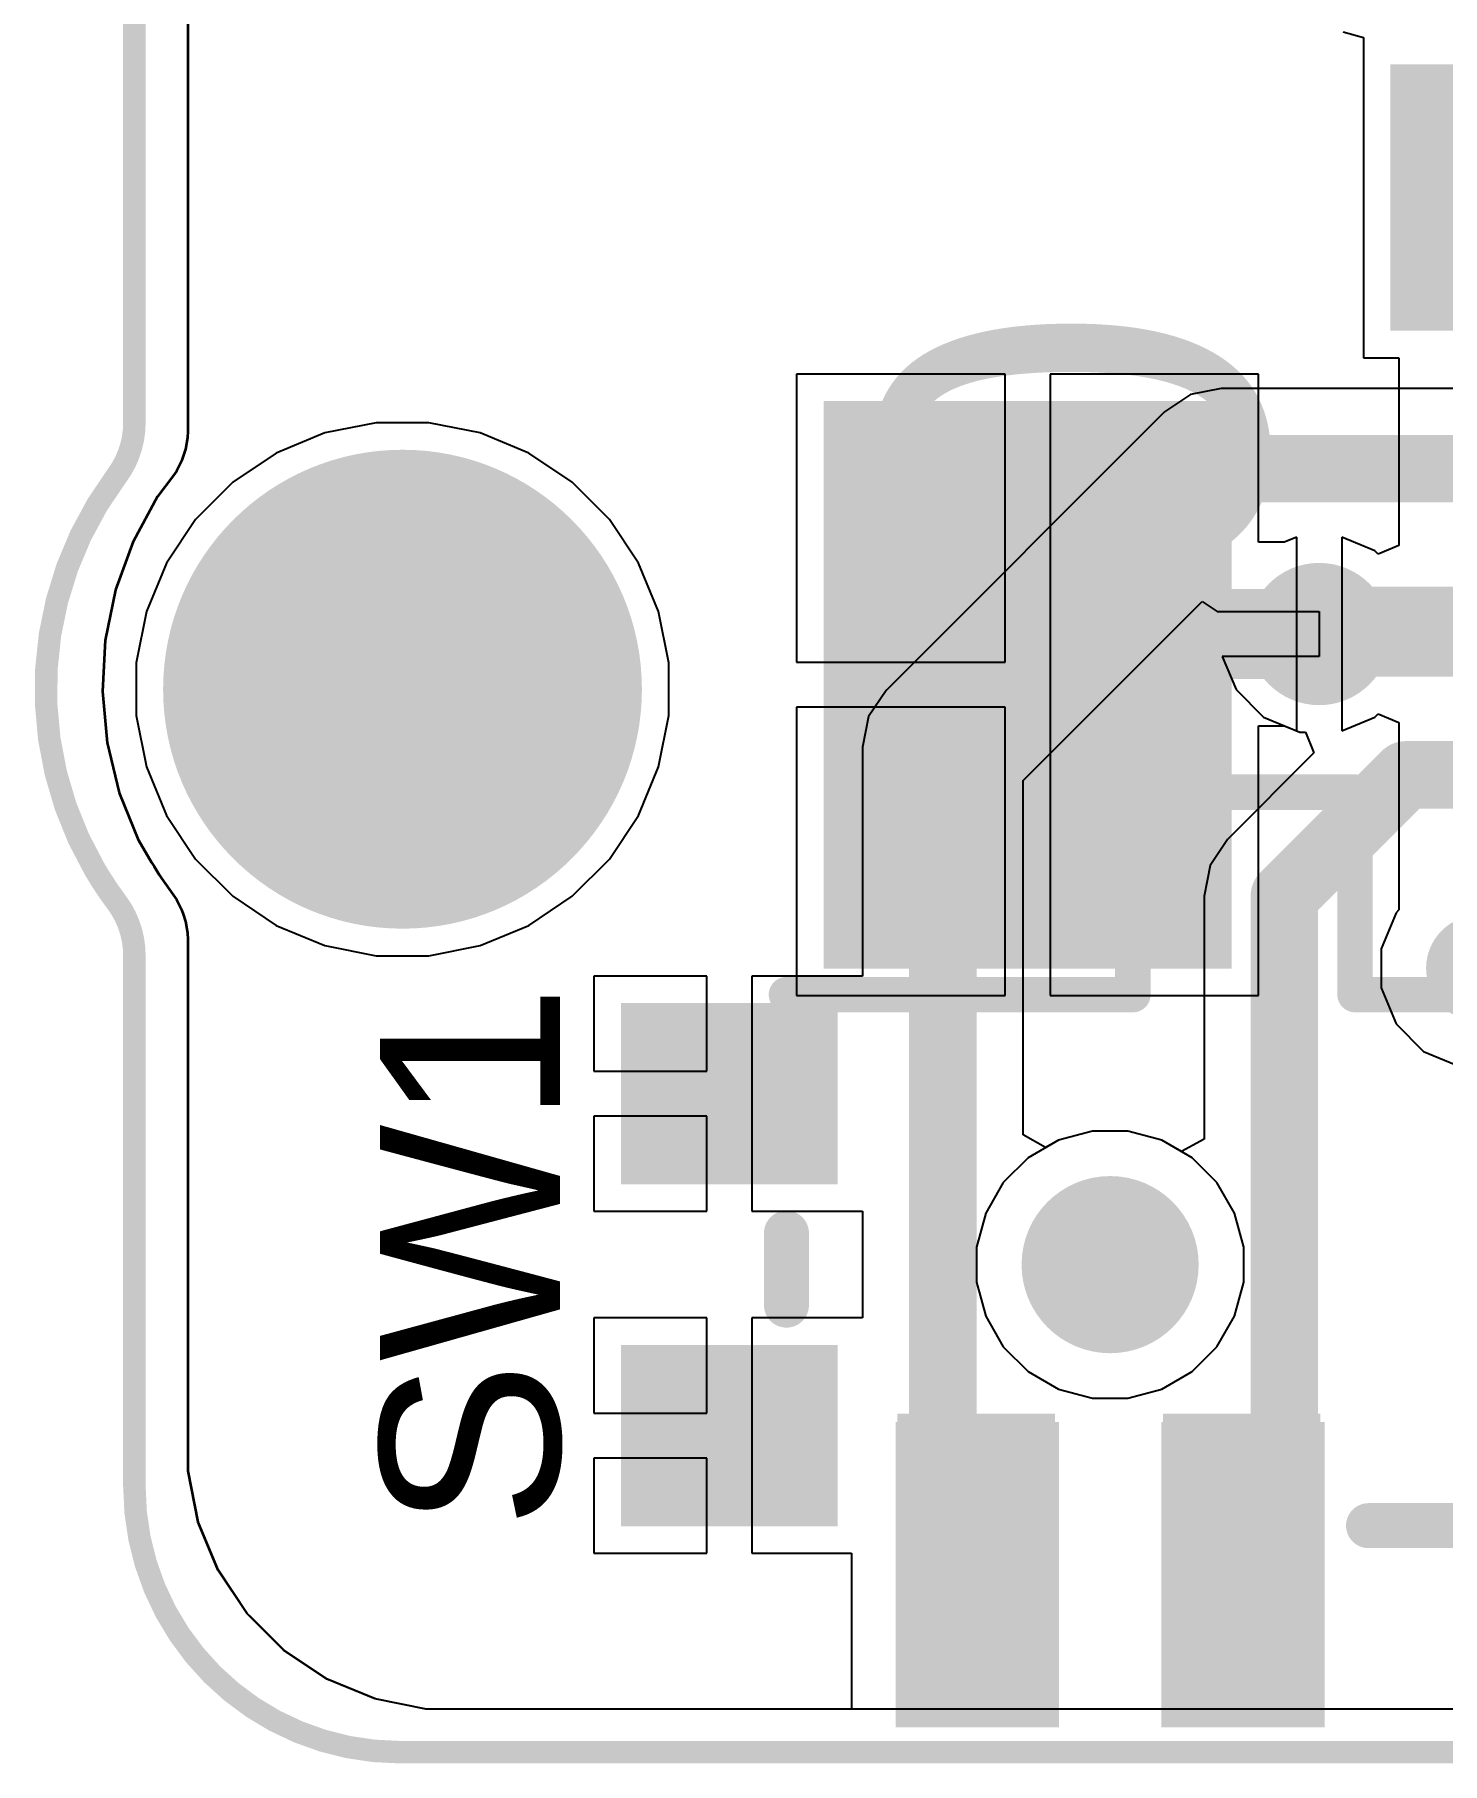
# Model space of a CAD drawing. Header units: millimetres. Extents: x -2.1 to 12.6, y -6.1 to 14.1.
# Drawn here: x -2.08 to 5.87, y -6.06 to 3.7 of the extents above; entities that cross this region are included whole.
import ezdxf

# ---------------------------------------------------------------- set-up
doc = ezdxf.new("R2010")
doc.units = ezdxf.units.MM
for name, color, linetype in [('BottomLayer', 5, 'Continuous'), ('BottomPaste', 16, 'Continuous'), ('BottomSolder', 6, 'Continuous'), ('Mechanical2', 216, 'Continuous'), ('MultiLayer', 9, 'Continuous'), ('PadHoleLayer', 156, 'Continuous'), ('TopLayer', 1, 'Continuous'), ('TopOverlay', 2, 'Continuous'), ('TopPaste', 8, 'Continuous'), ('TopSolder', 216, 'Continuous'), ('ViaHoleLayer', 16, 'Continuous')]:
    doc.layers.add(name, color=color, linetype=linetype)
doc.styles.add('Arial', font='', dxfattribs={"height": 0.2})
doc.styles.get('Arial').set_extended_font_data('Arial')

# ---------------------------------------------------------------- blocks, each defined once
blk = doc.blocks.new('PCM12SMTR__1')
at = {"layer": 'BottomSolder'}
h = blk.add_hatch(color=6, dxfattribs=at)
edge = h.paths.add_edge_path()
edge.add_arc((-1.49999954, 0), 0.1016, 0, 360)
h = blk.add_hatch(color=6, dxfattribs=at)
edge = h.paths.add_edge_path()
edge.add_arc((1.49999954, 0), 0.1016, 0, 360)
at = {"layer": 'PadHoleLayer'}
h = blk.add_hatch(color=156, dxfattribs=at)
edge = h.paths.add_edge_path()
edge.add_arc((-1.49999954, 0), 0.499999, 0, 360)
h = blk.add_hatch(color=156, dxfattribs=at)
edge = h.paths.add_edge_path()
edge.add_arc((1.49999954, 0), 0.499999, 0, 360)
at = {"layer": 'TopLayer'}
for points in [[(-2.60999859, 2.50999879), (-1.88999749, 2.50999879), (-1.88999749, 0.98999929), (-2.60999859, 0.98999929)], [(0.39000049, 2.50999879), (1.11000159, 2.50999879), (1.11000159, 0.98999929), (0.39000049, 0.98999929)], [(1.89000003, 2.50999879), (2.61000113, 2.50999879), (2.61000113, 0.98999929), (1.89000003, 0.98999929)], [(-4.160000569999999, 1.37499979), (-3.14000007, 1.37499979), (-3.14000007, 0.55499889), (-4.160000569999999, 0.55499889)], [(3.14000007, 1.37499979), (4.160000569999999, 1.37499979), (4.160000569999999, 0.55499889), (3.14000007, 0.55499889)], [(-4.160000569999999, -0.55499889), (-3.14000007, -0.55499889), (-3.14000007, -1.37499979), (-4.160000569999999, -1.37499979)], [(3.14000007, -0.55499889), (4.160000569999999, -0.55499889), (4.160000569999999, -1.37499979), (3.14000007, -1.37499979)]]:
    blk.add_hatch(color=1, dxfattribs=at).paths.add_polyline_path(points)
at = {"layer": 'TopPaste'}
for points in [[(-2.60999859, 2.50999879), (-1.88999749, 2.50999879), (-1.88999749, 0.98999929), (-2.60999859, 0.98999929)], [(0.39000049, 2.50999879), (1.11000159, 2.50999879), (1.11000159, 0.98999929), (0.39000049, 0.98999929)], [(1.89000003, 2.50999879), (2.61000113, 2.50999879), (2.61000113, 0.98999929), (1.89000003, 0.98999929)], [(-4.160000569999999, 1.37499979), (-3.14000007, 1.37499979), (-3.14000007, 0.55499889), (-4.160000569999999, 0.55499889)], [(3.14000007, 1.37499979), (4.160000569999999, 1.37499979), (4.160000569999999, 0.55499889), (3.14000007, 0.55499889)], [(-4.160000569999999, -0.55499889), (-3.14000007, -0.55499889), (-3.14000007, -1.37499979), (-4.160000569999999, -1.37499979)], [(3.14000007, -0.55499889), (4.160000569999999, -0.55499889), (4.160000569999999, -1.37499979), (3.14000007, -1.37499979)]]:
    blk.add_hatch(color=8, dxfattribs=at).paths.add_polyline_path(points)
at = {"layer": 'TopSolder'}
for points in [[(-2.71159859, 2.61159879), (-1.78839749, 2.61159879), (-1.78839749, 0.8883992900000001), (-2.71159859, 0.8883992900000001)], [(0.28840049, 2.61159879), (1.21160159, 2.61159879), (1.21160159, 0.8883992900000001), (0.28840049, 0.8883992900000001)], [(1.78840003, 2.61159879), (2.71160113, 2.61159879), (2.71160113, 0.8883992900000001), (1.78840003, 0.8883992900000001)], [(-4.26160057, 1.47659979), (-3.03840007, 1.47659979), (-3.03840007, 0.45339889), (-4.26160057, 0.45339889)], [(3.03840007, 1.47659979), (4.26160057, 1.47659979), (4.26160057, 0.45339889), (3.03840007, 0.45339889)], [(-4.26160057, -0.45339889), (-3.03840007, -0.45339889), (-3.03840007, -1.47659979), (-4.26160057, -1.47659979)], [(3.03840007, -0.45339889), (4.26160057, -0.45339889), (4.26160057, -1.47659979), (3.03840007, -1.47659979)]]:
    blk.add_hatch(color=216, dxfattribs=at).paths.add_polyline_path(points)
h = blk.add_hatch(color=216, dxfattribs=at)
edge = h.paths.add_edge_path()
edge.add_arc((-1.49999954, 0), 0.1016, 0, 360)
h = blk.add_hatch(color=216, dxfattribs=at)
edge = h.paths.add_edge_path()
edge.add_arc((1.49999954, 0), 0.1016, 0, 360)
at = {"layer": 'TopOverlay'}
for points, const_width in [([(-2.94327326, 2.159, 1), (-3.15272674, 2.159, 1)], 0.254), ([(-3.216226739999999, 2.159, 1), (-3.08922674, 2.159, 1)], 0.127), ([(-3.00677326, 2.159, 1), (-2.87977326, 2.159, 1)], 0.127), ([(-1.6129, 1.4732, 1), (-1.4859, 1.4732, 1)], 0.127), ([(-0.0224536, 1.4732, 1), (0.1045464, 1.4732, 1)], 0.127), ([(-3.4163, 0.2794, 1), (-3.2893, 0.2794, 1)], 0.127), ([(3.2639, 0.2286, 1), (3.3909, 0.2286, 1)], 0.127), ([(-3.4163, -0.1524, 1), (-3.2893, -0.1524, 1)], 0.127), ([(3.2639, -0.1778, 1), (3.3909, -0.1778, 1)], 0.127), ([(-3.4027999, -1.524, 1), (-3.3028001, -1.524, 1)], 0.0999998), ([(0.0672465, -1.524, 1), (0.1672463, -1.524, 1)], 0.0999998), ([(0.0672465, -1.524, 1), (0.1672463, -1.524, 1)], 0.0999998), ([(1.3216001, -1.524, 1), (1.4215999, -1.524, 1)], 0.0999998), ([(1.3216001, -1.524, 1), (1.4215999, -1.524, 1)], 0.0999998), ([(3.277400099999999, -1.524, 1), (3.377399899999999, -1.524, 1)], 0.0999998), ([(0.0672465, -2.667, 1), (0.1672463, -2.667, 1)], 0.0999998), ([(0.0672465, -2.667, 1), (0.1672463, -2.667, 1)], 0.0999998), ([(1.3216001, -2.667, 1), (1.4215999, -2.667, 1)], 0.0999998), ([(1.3216001, -2.667, 1), (1.4215999, -2.667, 1)], 0.0999998)]:
    blk.add_lwpolyline(points, format="xyb", close=True, dxfattribs=dict(at, const_width=const_width))
for points, const_width in [([(0.0410464, 1.4732), (-1.5494, 1.4732)], 0.254), ([(-3.3528, 0.2794), (-3.3528, -0.1524)], 0.254), ([(3.3274, 0.2286), (3.3274, -0.1778)], 0.254), ([(0.1172464, -1.524), (-3.3528, -1.524)], 0.1999996), ([(0.1172464, -1.524), (0.1172464, -2.667)], 0.1999996), ([(3.3274, -1.524), (1.3716, -1.524)], 0.1999996), ([(1.3716, -1.524), (1.3716, -2.667)], 0.1999996), ([(1.3716, -2.667), (0.1172464, -2.667)], 0.1999996)]:
    blk.add_lwpolyline(points, dxfattribs=dict(at, const_width=const_width))
blk = doc.blocks.new('0532610371_B_2')
at = {"layer": 'BottomLayer'}
for points in [[(-4.85000046, 2.87499806), (-2.74999958, 2.87499806), (-2.74999958, -0.12500102), (-4.85000046, -0.12500102)], [(4.85000046, -0.12500102), (2.74999958, -0.12500102), (2.74999958, 2.87499806), (4.85000046, 2.87499806)], [(-0.84999957, -2.02500103), (-1.65000051, -2.02500103), (-1.65000051, -0.7250010899999999), (-0.84999957, -0.7250010899999999)], [(0.4000004700000001, -2.02500103), (-0.4000004699999999, -2.02500103), (-0.4000004700000001, -0.7250010899999999), (0.4000004699999999, -0.7250010899999999)], [(1.65000051, -2.02500103), (0.84999957, -2.02500103), (0.84999957, -0.7250010899999999), (1.65000051, -0.7250010899999999)]]:
    blk.add_hatch(color=5, dxfattribs=at).paths.add_polyline_path(points)
at = {"layer": 'BottomPaste'}
for points in [[(-4.85000046, 2.87499806), (-2.74999958, 2.87499806), (-2.74999958, -0.12500102), (-4.85000046, -0.12500102)], [(4.85000046, -0.12500102), (2.74999958, -0.12500102), (2.74999958, 2.87499806), (4.85000046, 2.87499806)], [(-0.84999957, -2.02500103), (-1.65000051, -2.02500103), (-1.65000051, -0.7250010899999999), (-0.84999957, -0.7250010899999999)], [(0.4000004700000001, -2.02500103), (-0.4000004699999999, -2.02500103), (-0.4000004700000001, -0.7250010899999999), (0.4000004699999999, -0.7250010899999999)], [(1.65000051, -2.02500103), (0.84999957, -2.02500103), (0.84999957, -0.7250010899999999), (1.65000051, -0.7250010899999999)]]:
    blk.add_hatch(color=16, dxfattribs=at).paths.add_polyline_path(points)
at = {"layer": 'BottomSolder'}
for points in [[(-4.95160046, 2.97659806), (-2.64839958, 2.97659806), (-2.64839958, -0.22660102), (-4.95160046, -0.22660102)], [(4.95160046, -0.22660102), (2.64839958, -0.22660102), (2.64839958, 2.97659806), (4.95160046, 2.97659806)], [(-0.7483995699999999, -2.12660103), (-1.75160051, -2.12660103), (-1.75160051, -0.6234010899999999), (-0.7483995699999999, -0.6234010899999999)], [(0.5016004700000001, -2.12660103), (-0.5016004699999999, -2.12660103), (-0.5016004700000001, -0.6234010899999999), (0.5016004699999999, -0.6234010899999999)], [(1.75160051, -2.12660103), (0.7483995699999999, -2.12660103), (0.7483995699999999, -0.6234010899999999), (1.75160051, -0.6234010899999999)]]:
    blk.add_hatch(color=6, dxfattribs=at).paths.add_polyline_path(points)

msp = doc.modelspace()

# ---------------------------------------------------------------- hatches: boundary and pattern name
at = {"layer": 'BottomLayer'}
h = msp.add_hatch(color=5, dxfattribs=at)
edge = h.paths.add_edge_path()
edge.add_arc((0, 0), 1.25000004, 0, 360)
h = msp.add_hatch(color=5, dxfattribs=at)
edge = h.paths.add_edge_path()
edge.add_arc((5.175455739999999, 0.3114675), 0.2999994, 0, 360)
h = msp.add_hatch(color=5, dxfattribs=at)
edge = h.paths.add_edge_path()
edge.add_arc((6.07894136, -1.57521656), 0.2999994, 0, 360)
at = {"layer": 'BottomSolder'}
h = msp.add_hatch(color=6, dxfattribs=at)
edge = h.paths.add_edge_path()
edge.add_arc((0, 0), 1.35160004, 0, 360)
h = msp.add_hatch(color=6, dxfattribs=at)
edge = h.paths.add_edge_path()
edge.add_arc((5.175455739999999, 0.3114675), 0.4015993999999999, 0, 360)
at = {"layer": 'MultiLayer'}
h = msp.add_hatch(color=9, dxfattribs=at)
edge = h.paths.add_edge_path()
edge.add_arc((0, 0), 1.25000004, 0, 360)
at = {"layer": 'PadHoleLayer'}
h = msp.add_hatch(color=156, dxfattribs=at)
edge = h.paths.add_edge_path()
edge.add_arc((0, 0), 1.0002266, 0, 360)
at = {"layer": 'TopLayer'}
h = msp.add_hatch(color=1, dxfattribs=at)
edge = h.paths.add_edge_path()
edge.add_arc((0, 0), 1.25000004, 0, 360)
h = msp.add_hatch(color=1, dxfattribs=at)
edge = h.paths.add_edge_path()
edge.add_arc((5.175455739999999, 0.3114675), 0.2999994, 0, 360)
h = msp.add_hatch(color=1, dxfattribs=at)
edge = h.paths.add_edge_path()
edge.add_arc((6.07894136, -1.57521656), 0.2999994, 0, 360)
for points in [[(2.794, -5.842), (3.682999999999999, -5.842), (3.682999999999999, -4.089399999999999), (2.794, -4.089399999999999)], [(4.2926, -5.842), (5.1816, -5.842), (5.1816, -4.089399999999999), (4.2926, -4.089399999999999)]]:
    msp.add_hatch(color=1, dxfattribs=at).paths.add_polyline_path(points)
at = {"layer": 'TopSolder'}
h = msp.add_hatch(color=216, dxfattribs=at)
edge = h.paths.add_edge_path()
edge.add_arc((0, 0), 1.35160004, 0, 360)
h = msp.add_hatch(color=216, dxfattribs=at)
edge = h.paths.add_edge_path()
edge.add_arc((5.175455739999999, 0.3114675), 0.4015993999999999, 0, 360)
at = {"layer": 'ViaHoleLayer'}
h = msp.add_hatch(color=16, dxfattribs=at)
edge = h.paths.add_edge_path()
edge.add_arc((5.175455739999999, 0.3114675), 0.1499997, 0, 360)

# ---------------------------------------------------------------- linework, layer by layer
at = {"layer": 'BottomLayer'}
for p, q in [((-1.21234962, 1.45533364), (-1.21234962, 8.12233072)), ((5.31128224, 3.711191459999999), (5.42493962, 3.678979179999999)), ((5.42493962, 3.678979179999999), (5.42494216, 3.58418892)), ((5.42494216, 3.58418892), (5.42494216, 1.87098432)), ((5.42494216, 1.87098432), (5.62573424, 1.87098432)), ((5.62573424, 1.87098432), (5.62573424, 0.8105978199999999)), ((3.401941379999999, 1.77898298), (2.22494094, 1.77898298)), ((2.22494094, 1.77898298), (2.22494094, 0.15198344)), ((3.401941379999999, 0.15198344), (3.401941379999999, 1.77898298)), ((4.83294182, 1.77898298), (3.65594138, 1.77898298)), ((3.65594138, 1.77898298), (3.65594138, 0.02498344)), ((4.83294182, 0.8294192199999999), (4.83294182, 1.77898298)), ((-0.14813026, 1.50400004), (-0.43870118, 1.44620234)), ((0.14813026, 1.50400004), (-0.14813026, 1.50400004)), ((0.43870118, 1.44620234), (0.14813026, 1.50400004)), ((-1.22436636, 1.3554583), (-1.21370344, 1.42123414)), ((-1.21370344, 1.42123414), (-1.21235978, 1.45454878)), ((-1.21235978, 1.45454878), (-1.2123547, 1.45454878)), ((-1.2123547, 1.455039), (-1.21234962, 1.45533364)), ((-1.2123547, 1.45454878), (-1.2123547, 1.455039)), ((-0.43870118, 1.44620234), (-0.7124115799999999, 1.3328269)), ((0.7124115799999999, 1.3328269), (0.43870118, 1.44620234)), ((-1.27626364, 1.23317762), (-1.2454001, 1.29223262)), ((-1.2454001, 1.29223262), (-1.22436636, 1.3554583)), ((-0.7124115799999999, 1.3328269), (-0.9587433200000001, 1.16823236)), ((0.9587433200000001, 1.16823236), (0.7124115799999999, 1.3328269)), ((-1.38237976, 1.08897674), (-1.29513838, 1.20569228)), ((-1.29513838, 1.20569228), (-1.27626364, 1.23317762)), ((-1.5203551, 0.83355688), (-1.38237976, 1.08897674)), ((-0.9587433200000001, 1.16823236), (-1.16823236, 0.9587433200000001)), ((1.16823236, 0.9587433200000001), (0.9587433200000001, 1.16823236)), ((-1.16823236, 0.9587433200000001), (-1.3328269, 0.7124115799999999)), ((1.3328269, 0.7124115799999999), (1.16823236, 0.9587433200000001)), ((-1.61953702, 0.56072278), (-1.5203551, 0.83355688)), ((4.97822982, 0.8294192199999999), (4.83294182, 0.8294192199999999)), ((5.04845574, 0.8585073000000001), (4.97822982, 0.8294192199999999)), ((5.04845574, 0.3114675), (5.04845574, 0.8585073000000001)), ((5.4892702, 0.7811261999999999), (5.30245574, 0.8585073000000001)), ((5.30245574, 0.8585073000000001), (5.30245574, 0.3114675)), ((5.50840148, 0.7619949199999999), (5.4892702, 0.7811261999999999)), ((5.62573424, 0.8105978199999999), (5.50840148, 0.7619949199999999)), ((-1.3328269, 0.7124115799999999), (-1.44620234, 0.43870118)), ((1.44620234, 0.43870118), (1.3328269, 0.7124115799999999)), ((-1.677797, 0.27632406), (-1.61953702, 0.56072278)), ((-1.44620234, 0.43870118), (-1.50400004, 0.14813026)), ((1.50400004, 0.14813026), (1.44620234, 0.43870118)), ((5.04845574, -0.2355723), (5.04845574, 0.3114675)), ((5.30245574, 0.3114675), (5.30245574, -0.2355723)), ((-1.6938879, -0.01353312), (-1.677797, 0.27632406)), ((-1.50400004, 0.14813026), (-1.50400004, -0.14813026)), ((1.50400004, -0.14813026), (1.50400004, 0.14813026)), ((2.22494094, 0.15198344), (3.401941379999999, 0.15198344)), ((3.65594138, 0.02498344), (3.65594138, -1.7290161)), ((-1.66746174, -0.30263084), (-1.6938879, -0.01353312)), ((-1.50400004, -0.14813026), (-1.44620234, -0.43870118)), ((1.44620234, -0.43870118), (1.50400004, -0.14813026)), ((3.401941379999999, -0.10201656), (2.22494094, -0.10201656)), ((2.22494094, -0.10201656), (2.22494094, -1.7290161)), ((3.401941379999999, -1.7290161), (3.401941379999999, -0.10201656)), ((5.30245574, -0.2355723), (5.4892702, -0.1581912)), ((5.4892702, -0.1581912), (5.50840148, -0.13905992)), ((5.50840148, -0.13905992), (5.62573424, -0.18766282)), ((5.62573424, -0.18766282), (5.62573424, -1.24495052)), ((4.83294182, -1.7290161), (4.83294182, -0.20648422)), ((4.83294182, -0.20648422), (4.97822982, -0.20648422)), ((4.97822982, -0.20648422), (5.04845574, -0.2355723)), ((-1.59908494, -0.5847664199999999), (-1.66746174, -0.30263084)), ((-1.44620234, -0.43870118), (-1.3328269, -0.7124115799999999)), ((1.3328269, -0.7124115799999999), (1.44620234, -0.43870118)), ((-1.49022816, -0.8538895799999999), (-1.59908494, -0.5847664199999999)), ((-1.3328269, -0.7124115799999999), (-1.16823236, -0.9587433200000001)), ((1.16823236, -0.9587433200000001), (1.3328269, -0.7124115799999999)), ((-1.41672818, -0.97905316), (-1.49022816, -0.8538895799999999)), ((-1.16823236, -0.9587433200000001), (-0.9587433200000001, -1.16823236)), ((0.9587433200000001, -1.16823236), (1.16823236, -0.9587433200000001)), ((-1.41657324, -0.9793274799999999), (-1.41672818, -0.97905316)), ((-1.41636242, -0.9796906999999999), (-1.41657324, -0.9793274799999999)), ((-1.41630654, -0.97978214), (-1.41636242, -0.9796906999999999)), ((-1.40243306, -1.00335334), (-1.41630654, -0.97978214)), ((-1.37339324, -1.04971596), (-1.40243306, -1.00335334)), ((-1.36269222, -1.0657967), (-1.37339324, -1.04971596)), ((-1.29483866, -1.16226844), (-1.36269222, -1.0657967)), ((-1.29483612, -1.16227098), (-1.29483866, -1.16226844)), ((-1.29483866, -1.16227352), (-1.29483612, -1.16227098)), ((-1.27602742, -1.18971822), (-1.29483866, -1.16227352)), ((-0.9587433200000001, -1.16823236), (-0.7124115799999999, -1.3328269)), ((0.7124115799999999, -1.3328269), (0.9587433200000001, -1.16823236)), ((-1.24530866, -1.24863352), (-1.27602742, -1.18971822)), ((-1.24527818, -1.2486894), (-1.24530866, -1.24863352)), ((-1.23860052, -1.26881128), (-1.24527818, -1.2486894)), ((5.60928266, -1.2614021), (5.52494196, -1.46501866)), ((5.62573424, -1.24495052), (5.60928266, -1.2614021)), ((-1.22432572, -1.31180586), (-1.23860052, -1.26881128)), ((-1.2137009, -1.37745724), (-1.22432572, -1.31180586)), ((-0.7124115799999999, -1.3328269), (-0.43870118, -1.44620234)), ((0.43870118, -1.44620234), (0.7124115799999999, -1.3328269)), ((-1.21235978, -1.41070838), (-1.2137009, -1.37745724)), ((-1.21234962, -4.26574458), (-1.21235978, -1.41070838)), ((-0.43870118, -1.44620234), (-0.14813026, -1.50400004)), ((0.14813026, -1.50400004), (0.43870118, -1.44620234)), ((-0.14813026, -1.50400004), (0.14813026, -1.50400004)), ((5.52494196, -1.46501866), (5.52494196, -1.68541446)), ((2.22494094, -1.7290161), (3.401941379999999, -1.7290161)), ((3.65594138, -1.7290161), (4.83294182, -1.7290161)), ((5.52494196, -1.68541446), (5.60928266, -1.88903102)), ((5.60928266, -1.88903102), (5.765126899999999, -2.04487526)), ((5.765126899999999, -2.04487526), (5.96874346, -2.12921596)), ((3.89573516, -2.4940006), (3.7039677, -2.54538226)), ((4.09426664, -2.4940006), (3.89573516, -2.4940006)), ((4.286034099999999, -2.54538226), (4.09426664, -2.4940006)), ((3.7039677, -2.54538226), (3.5320351, -2.644648)), ((4.4579667, -2.644648), (4.286034099999999, -2.54538226)), ((3.5320351, -2.644648), (3.3916493, -2.7850338)), ((4.5983525, -2.7850338), (4.4579667, -2.644648)), ((3.3916493, -2.7850338), (3.29238356, -2.9569664)), ((4.69761824, -2.9569664), (4.5983525, -2.7850338)), ((3.29238356, -2.9569664), (3.2410019, -3.14873386)), ((4.7489999, -3.14873386), (4.69761824, -2.9569664)), ((3.2410019, -3.14873386), (3.2410019, -3.34726534)), ((4.7489999, -3.34726534), (4.7489999, -3.14873386)), ((3.2410019, -3.34726534), (3.29238356, -3.5390328)), ((4.69761824, -3.5390328), (4.7489999, -3.34726534)), ((3.29238356, -3.5390328), (3.3916493, -3.7109654)), ((4.5983525, -3.7109654), (4.69761824, -3.5390328)), ((3.3916493, -3.7109654), (3.5320351, -3.8513512)), ((4.4579667, -3.8513512), (4.5983525, -3.7109654)), ((3.5320351, -3.8513512), (3.7039677, -3.95061694)), ((4.286034099999999, -3.95061694), (4.4579667, -3.8513512)), ((3.7039677, -3.95061694), (3.89573516, -4.0019986)), ((4.09426664, -4.0019986), (4.286034099999999, -3.95061694)), ((3.89573516, -4.0019986), (4.09426664, -4.0019986)), ((-1.21235978, -4.41332366), (-1.2123547, -4.26623734)), ((-1.2123547, -4.26623734), (-1.21235216, -4.265747119999999)), ((-1.21235216, -4.265747119999999), (-1.21234962, -4.26574458)), ((-1.15509294, -4.70126822), (-1.21235978, -4.41332366)), ((-1.04275636, -4.9725072), (-1.15509294, -4.70126822)), ((-0.8796654999999999, -5.216621519999999), (-1.04275636, -4.9725072)), ((-0.859663, -5.236626559999999), (-0.8796654999999999, -5.216621519999999)), ((-0.7758582399999999, -5.320428779999999), (-0.859663, -5.236626559999999)), ((-0.77582522, -5.320464339999999), (-0.7758582399999999, -5.320428779999999)), ((-0.7756017, -5.320685319999999), (-0.77582522, -5.320464339999999)), ((-0.67167506, -5.4245256), (-0.7756017, -5.320685319999999)), ((-0.42764202, -5.5874666), (-0.67167506, -5.4245256)), ((-0.15652242, -5.6996965), (-0.42764202, -5.5874666)), ((0.13127736, -5.75691), (-0.15652242, -5.6996965)), ((8.92590036, -5.75691), (0.13127736, -5.75691))]:
    msp.add_line(p, q, dxfattribs=at)
at = {"layer": 'BottomLayer', "const_width": 0.508}
msp.add_lwpolyline([(3.52185732, 0.3114675), (5.175455739999999, 0.3114675)], dxfattribs=at)
at = {"layer": 'BottomLayer', "const_width": 0.254}
for points in [[(3.394857319999999, 0.3114675, 1), (3.64885732, 0.3114675, 1)], [(5.04845574, 0.3114675, 1), (5.30245574, 0.3114675, 1)]]:
    msp.add_lwpolyline(points, format="xyb", close=True, dxfattribs=at)
at = {"layer": 'Mechanical2', "const_width": 0.127}
for points in [[(-1.51371808, 1.50346664), (-1.51371808, 8.500165879999999)], [(-1.51371808, -4.49983352), (-1.51371808, -1.5031339)], [(-0.01371854, -5.999833059999999), (8.98628124, -5.999833059999999)]]:
    msp.add_lwpolyline(points, dxfattribs=at)
for points in [[(-1.51371808, 1.50346664, -0.1618310150216798), (-1.6133191, 1.20406668)], [(-1.73655736, -1.01853238, -0.3021082259808532), (-1.61331656, 1.20406668)], [(-1.6133191, -1.20373394, -0.0275797069866263), (-1.7365599, -1.01853238)], [(-1.6133191, -1.20373394, -0.1618310150217262), (-1.51371808, -1.5031339)], [(-1.07441746, -5.56053498, -0.1989008344623935), (-1.51371808, -4.49983352)], [(-0.013716, -5.999833059999999, -0.1989008354570467), (-1.07441746, -5.560532439999999)]]:
    msp.add_lwpolyline(points, format="xyb", dxfattribs=at)
at = {"layer": 'Mechanical2', "const_width": 0.0635}
for points in [[(-1.54546808, 1.50346664, 1), (-1.48196808, 1.50346664, 1)], [(-1.54546808, 1.50346664, 1), (-1.48196808, 1.50346664, 1)], [(-1.6450691, 1.20406668, 1), (-1.5815691, 1.20406668, 1)], [(-1.64506656, 1.20406668, 1), (-1.58156656, 1.20406668, 1)], [(-1.7683099, -1.01853238, 1), (-1.7048099, -1.01853238, 1)], [(-1.76830736, -1.01853238, 1), (-1.70480736, -1.01853238, 1)], [(-1.6450691, -1.20373394, 1), (-1.5815691, -1.20373394, 1)], [(-1.6450691, -1.20373394, 1), (-1.5815691, -1.20373394, 1)], [(-1.54546808, -1.5031339, 1), (-1.48196808, -1.5031339, 1)], [(-1.54546808, -1.5031339, 1), (-1.48196808, -1.5031339, 1)], [(-1.54546808, -4.49983352, 1), (-1.48196808, -4.49983352, 1)], [(-1.54546808, -4.49983352, 1), (-1.48196808, -4.49983352, 1)], [(-1.10616746, -5.560532439999999, 1), (-1.04266746, -5.560532439999999, 1)], [(-1.10616746, -5.56053498, 1), (-1.04266746, -5.56053498, 1)], [(-0.04546854, -5.999833059999999, 1), (0.01803146, -5.999833059999999, 1)], [(-0.045466, -5.999833059999999, 1), (0.018034, -5.999833059999999, 1)]]:
    msp.add_lwpolyline(points, format="xyb", close=True, dxfattribs=at)
at = {"layer": 'TopLayer'}
for p, q in [((-1.20896126, 1.45533364), (-1.20896126, 8.12233072)), ((4.449363719999999, 1.66330884), (4.30233328, 1.56506672)), ((4.6228, 1.69780966), (4.449363719999999, 1.66330884)), ((4.6228127, 1.69780712), (4.6228, 1.69780966)), ((8.254933959999999, 1.69780712), (4.6228127, 1.69780712)), ((4.30233328, 1.56506672), (2.73003264, -0.00723392)), ((-0.14813026, 1.50400004), (-0.43870118, 1.44620234)), ((0.14813026, 1.50400004), (-0.14813026, 1.50400004)), ((0.43870118, 1.44620234), (0.14813026, 1.50400004)), ((-1.220978, 1.3554583), (-1.21031508, 1.42123414)), ((-1.21031508, 1.42123414), (-1.20897142, 1.45454878)), ((-1.20897142, 1.45454878), (-1.20896634, 1.45454878)), ((-1.20896634, 1.455039), (-1.20896126, 1.45533364)), ((-1.20896634, 1.45454878), (-1.20896634, 1.455039)), ((-0.43870118, 1.44620234), (-0.7124115799999999, 1.3328269)), ((0.7124115799999999, 1.3328269), (0.43870118, 1.44620234)), ((-1.27287528, 1.23317762), (-1.24201174, 1.29223262)), ((-1.24201174, 1.29223262), (-1.220978, 1.3554583)), ((-0.7124115799999999, 1.3328269), (-0.9587433200000001, 1.16823236)), ((0.9587433200000001, 1.16823236), (0.7124115799999999, 1.3328269)), ((-1.3789914, 1.08897674), (-1.29175002, 1.20569228)), ((-1.29175002, 1.20569228), (-1.27287528, 1.23317762)), ((-1.51696674, 0.83355688), (-1.3789914, 1.08897674)), ((-0.9587433200000001, 1.16823236), (-1.16823236, 0.9587433200000001)), ((1.16823236, 0.9587433200000001), (0.9587433200000001, 1.16823236)), ((-1.16823236, 0.9587433200000001), (-1.3328269, 0.7124115799999999)), ((1.3328269, 0.7124115799999999), (1.16823236, 0.9587433200000001)), ((-1.61614866, 0.56072278), (-1.51696674, 0.83355688)), ((-1.3328269, 0.7124115799999999), (-1.44620234, 0.43870118)), ((1.44620234, 0.43870118), (1.3328269, 0.7124115799999999)), ((-1.67440864, 0.27632406), (-1.61614866, 0.56072278)), ((3.50370648, -0.51542696), (4.514535039999999, 0.4954016)), ((4.514535039999999, 0.4954016), (4.59973934, 0.4384675)), ((-1.44620234, 0.43870118), (-1.50400004, 0.14813026)), ((1.50400004, 0.14813026), (1.44620234, 0.43870118)), ((4.59973934, 0.4384675), (5.175455739999999, 0.4384675)), ((5.175455739999999, 0.4384675), (5.175455739999999, 0.1844675)), ((-1.69049954, -0.01353312), (-1.67440864, 0.27632406)), ((-1.50400004, 0.14813026), (-1.50400004, -0.14813026)), ((1.50400004, -0.14813026), (1.50400004, 0.14813026)), ((5.175455739999999, 0.1844675), (4.62841594, 0.1844675)), ((4.62841594, 0.1844675), (4.70579704, -0.00234696)), ((-1.66407338, -0.30263084), (-1.69049954, -0.01353312)), ((2.73003264, -0.00723392), (2.63179052, -0.15426436)), ((4.70579704, -0.00234696), (4.86164128, -0.1581912)), ((-1.50400004, -0.14813026), (-1.44620234, -0.43870118)), ((1.44620234, -0.43870118), (1.50400004, -0.14813026)), ((2.63179052, -0.15426436), (2.59729224, -0.32770064)), ((4.86164128, -0.1581912), (5.06525784, -0.2425319)), ((5.06525784, -0.2425319), (5.097398999999999, -0.2425319)), ((5.097398999999999, -0.2425319), (5.146001899999999, -0.35986466)), ((-1.59569658, -0.5847664199999999), (-1.66407338, -0.30263084)), ((2.59729224, -0.32770064), (2.59729224, -1.61900108)), ((5.146001899999999, -0.35986466), (4.65793328, -0.84793328)), ((-1.44620234, -0.43870118), (-1.3328269, -0.7124115799999999)), ((1.3328269, -0.7124115799999999), (1.44620234, -0.43870118)), ((-1.4868398, -0.8538895799999999), (-1.59569658, -0.5847664199999999)), ((3.50370648, -2.51435616), (3.50370648, -0.51542696)), ((-1.3328269, -0.7124115799999999), (-1.16823236, -0.9587433200000001)), ((1.16823236, -0.9587433200000001), (1.3328269, -0.7124115799999999)), ((-1.41333982, -0.97905316), (-1.4868398, -0.8538895799999999)), ((4.65793328, -0.84793328), (4.55969116, -0.9949637199999999)), ((-1.16823236, -0.9587433200000001), (-0.9587433200000001, -1.16823236)), ((0.9587433200000001, -1.16823236), (1.16823236, -0.9587433200000001)), ((-1.41318488, -0.9793274799999999), (-1.41333982, -0.97905316)), ((-1.41297406, -0.9796906999999999), (-1.41318488, -0.9793274799999999)), ((-1.41291818, -0.97978214), (-1.41297406, -0.9796906999999999)), ((-1.3990447, -1.00335334), (-1.41291818, -0.97978214)), ((-1.37000488, -1.04971596), (-1.3990447, -1.00335334)), ((-1.35930386, -1.0657967), (-1.37000488, -1.04971596)), ((-1.2914503, -1.16226844), (-1.35930386, -1.0657967)), ((4.55969116, -0.9949637199999999), (4.52519288, -1.1684)), ((-1.29144776, -1.16227098), (-1.2914503, -1.16226844)), ((-1.2914503, -1.16227352), (-1.29144776, -1.16227098)), ((-1.27263906, -1.18971822), (-1.2914503, -1.16227352)), ((-0.9587433200000001, -1.16823236), (-0.7124115799999999, -1.3328269)), ((0.7124115799999999, -1.3328269), (0.9587433200000001, -1.16823236)), ((4.52519288, -1.1684), (4.52519288, -2.5395174)), ((-1.2419203, -1.24863352), (-1.27263906, -1.18971822)), ((-1.24188982, -1.2486894), (-1.2419203, -1.24863352)), ((-1.23521216, -1.26881128), (-1.24188982, -1.2486894)), ((-1.22093736, -1.31180586), (-1.23521216, -1.26881128)), ((-1.21031254, -1.37745724), (-1.22093736, -1.31180586)), ((-0.7124115799999999, -1.3328269), (-0.43870118, -1.44620234)), ((0.43870118, -1.44620234), (0.7124115799999999, -1.3328269)), ((-1.20897142, -1.41070838), (-1.21031254, -1.37745724)), ((-1.20896126, -4.26574458), (-1.20897142, -1.41070838)), ((-0.43870118, -1.44620234), (-0.14813026, -1.50400004)), ((0.14813026, -1.50400004), (0.43870118, -1.44620234)), ((-0.14813026, -1.50400004), (0.14813026, -1.50400004)), ((1.71799504, -1.61900108), (1.08100114, -1.61900108)), ((1.08100114, -1.61900108), (1.08100114, -2.15600026)), ((1.71799504, -2.15600026), (1.71799504, -1.61900108)), ((2.59729224, -1.61900108), (1.97199504, -1.61900108)), ((1.97199504, -1.61900108), (1.97199504, -2.28300026)), ((1.08100114, -2.15600026), (1.71799504, -2.15600026)), ((1.97199504, -2.28300026), (1.97199504, -2.94699944)), ((1.71799504, -2.41000026), (1.08100114, -2.41000026)), ((1.08100114, -2.41000026), (1.08100114, -2.94699944)), ((1.71799504, -2.94699944), (1.71799504, -2.41000026)), ((3.63070648, -2.58767834), (3.50370648, -2.51435616)), ((3.89573516, -2.4940006), (3.7039677, -2.54538226)), ((4.09426664, -2.4940006), (3.89573516, -2.4940006)), ((4.286034099999999, -2.54538226), (4.09426664, -2.4940006)), ((3.7039677, -2.54538226), (3.63070648, -2.58767834)), ((4.39819288, -2.61013702), (4.286034099999999, -2.54538226)), ((4.52519288, -2.5395174), (4.39819288, -2.61013702)), ((1.08100114, -2.94699944), (1.71799504, -2.94699944)), ((1.97199504, -2.94699944), (2.59729224, -2.94699944)), ((2.59729224, -2.94699944), (2.59729224, -3.54899976)), ((1.71799504, -3.54899976), (1.08100114, -3.54899976)), ((1.08100114, -3.54899976), (1.08100114, -4.08599894)), ((1.71799504, -4.08599894), (1.71799504, -3.54899976)), ((2.59729224, -3.54899976), (1.97199504, -3.54899976)), ((1.97199504, -3.54899976), (1.97199504, -4.212998939999999)), ((1.08100114, -4.08599894), (1.71799504, -4.08599894)), ((-1.20897142, -4.41332366), (-1.20896634, -4.26623734)), ((-1.20896634, -4.26623734), (-1.2089638, -4.265747119999999)), ((-1.2089638, -4.265747119999999), (-1.20896126, -4.26574458)), ((1.97199504, -4.212998939999999), (1.97199504, -4.87699812)), ((1.71799504, -4.339998939999999), (1.08100114, -4.339998939999999)), ((1.08100114, -4.339998939999999), (1.08100114, -4.87699812)), ((1.71799504, -4.87699812), (1.71799504, -4.339998939999999)), ((-1.15170458, -4.70126822), (-1.20897142, -4.41332366)), ((-1.039368, -4.9725072), (-1.15170458, -4.70126822)), ((1.08100114, -4.87699812), (1.71799504, -4.87699812)), ((1.97199504, -4.87699812), (2.53502414, -4.87699812)), ((2.53502414, -4.87699812), (2.53502414, -5.75691)), ((-0.8762771399999999, -5.216621519999999), (-1.039368, -4.9725072)), ((-0.85627464, -5.236626559999999), (-0.8762771399999999, -5.216621519999999)), ((-0.7724698799999999, -5.320428779999999), (-0.85627464, -5.236626559999999)), ((-0.77243686, -5.320464339999999), (-0.7724698799999999, -5.320428779999999)), ((-0.77221334, -5.320685319999999), (-0.77243686, -5.320464339999999)), ((-0.6682867, -5.4245256), (-0.77221334, -5.320685319999999)), ((-0.42425366, -5.5874666), (-0.6682867, -5.4245256)), ((-0.15313406, -5.6996965), (-0.42425366, -5.5874666)), ((0.13466572, -5.75691), (-0.15313406, -5.6996965)), ((2.53502414, -5.75691), (0.13466572, -5.75691))]:
    msp.add_line(p, q, dxfattribs=at)
for points, const_width in [([(3.05049936, -0.32770064), (4.6228, 1.2446)], 0.3809999999999999), ([(4.6228, 1.2446), (8.5852, 1.2446)], 0.3809999999999999), ([(5.188427519999999, 0.32443928), (9.10019262, 0.32443928)], 0.508), ([(3.05049936, -4.2053129), (3.05049936, -0.32770064)], 0.3809999999999999), ([(4.9784, -1.1684), (5.66323988, -0.48356012)], 0.3809999999999999), ([(5.66323988, -0.48356012), (7.3289414, -0.48356012)], 0.3809999999999999), ([(4.9784, -4.2053129), (4.9784, -1.1684)], 0.3809999999999999), ([(3.05049936, -4.2053129), (3.07549804, -4.23031158)], 0.3809999999999999), ([(4.91450122, -4.26921168), (4.9784, -4.2053129)], 0.3809999999999999), ([(4.91450122, -4.42849762), (4.91450122, -4.26921168)], 0.3809999999999999), ([(4.7449994, -4.59799944), (4.91450122, -4.42849762)], 0.3809999999999999), ([(4.7449994, -4.99799864), (4.7449994, -4.59799944)], 0.3809999999999999), ([(3.07549804, -4.82849682), (3.24499986, -4.99799864)], 0.3809999999999999)]:
    msp.add_lwpolyline(points, dxfattribs=dict(at, const_width=const_width))
for points, const_width in [([(4.52755, 1.2446, 1), (4.71805, 1.2446, 1)], 0.1905), ([(4.52755, 1.2446, 1), (4.71805, 1.2446, 1)], 0.1905), ([(5.06142752, 0.32443928, 1), (5.31542752, 0.32443928, 1)], 0.254), ([(2.95524936, -0.32770064, 1), (3.14574936, -0.32770064, 1)], 0.1905), ([(2.95524936, -0.32770064, 1), (3.14574936, -0.32770064, 1)], 0.1905), ([(5.56798988, -0.48356012, 1), (5.75848988, -0.48356012, 1)], 0.1905), ([(5.56798988, -0.48356012, 1), (5.75848988, -0.48356012, 1)], 0.1905), ([(4.88315, -1.1684, 1), (5.07365, -1.1684, 1)], 0.1905), ([(4.88315, -1.1684, 1), (5.07365, -1.1684, 1)], 0.1905), ([(2.95524936, -4.2053129, 1), (3.14574936, -4.2053129, 1)], 0.1905), ([(2.95524936, -4.2053129, 1), (3.14574936, -4.2053129, 1)], 0.1905), ([(2.98024804, -4.23031158, 1), (3.17074804, -4.23031158, 1)], 0.1905), ([(4.81925122, -4.26921168, 1), (5.00975122, -4.26921168, 1)], 0.1905), ([(4.81925122, -4.26921168, 1), (5.00975122, -4.26921168, 1)], 0.1905), ([(4.88315, -4.2053129, 1), (5.07365, -4.2053129, 1)], 0.1905), ([(4.88315, -4.2053129, 1), (5.07365, -4.2053129, 1)], 0.1905), ([(4.81925122, -4.42849762, 1), (5.00975122, -4.42849762, 1)], 0.1905), ([(4.81925122, -4.42849762, 1), (5.00975122, -4.42849762, 1)], 0.1905), ([(4.6497494, -4.59799944, 1), (4.8402494, -4.59799944, 1)], 0.1905), ([(4.6497494, -4.59799944, 1), (4.8402494, -4.59799944, 1)], 0.1905), ([(2.98024804, -4.82849682, 1), (3.17074804, -4.82849682, 1)], 0.1905), ([(3.14974986, -4.99799864, 1), (3.34024986, -4.99799864, 1)], 0.1905), ([(4.6497494, -4.99799864, 1), (4.8402494, -4.99799864, 1)], 0.1905)]:
    msp.add_lwpolyline(points, format="xyb", close=True, dxfattribs=dict(at, const_width=const_width))

# ---------------------------------------------------------------- block references
at = {"rotation": 180}
for name, p in [('0532610371_B_2', (7.3289414, 1.39998196)), ('PCM12SMTR__1', (5.495000439999999, -3.2479996))]:
    msp.add_blockref(name, p, dxfattribs=at)

# ---------------------------------------------------------------- texts
at = {"layer": 'TopOverlay', "style": 'Arial'}
for s, height, p in [('0', 2.1844, (4.87100626, 0.4860010599999999)), ('SW1', 1.016, (0.88883236, -4.7409481))]:
    msp.add_text(s, height=height, rotation=90, dxfattribs=at).set_placement(p)

doc.saveas('drawing.dxf')
